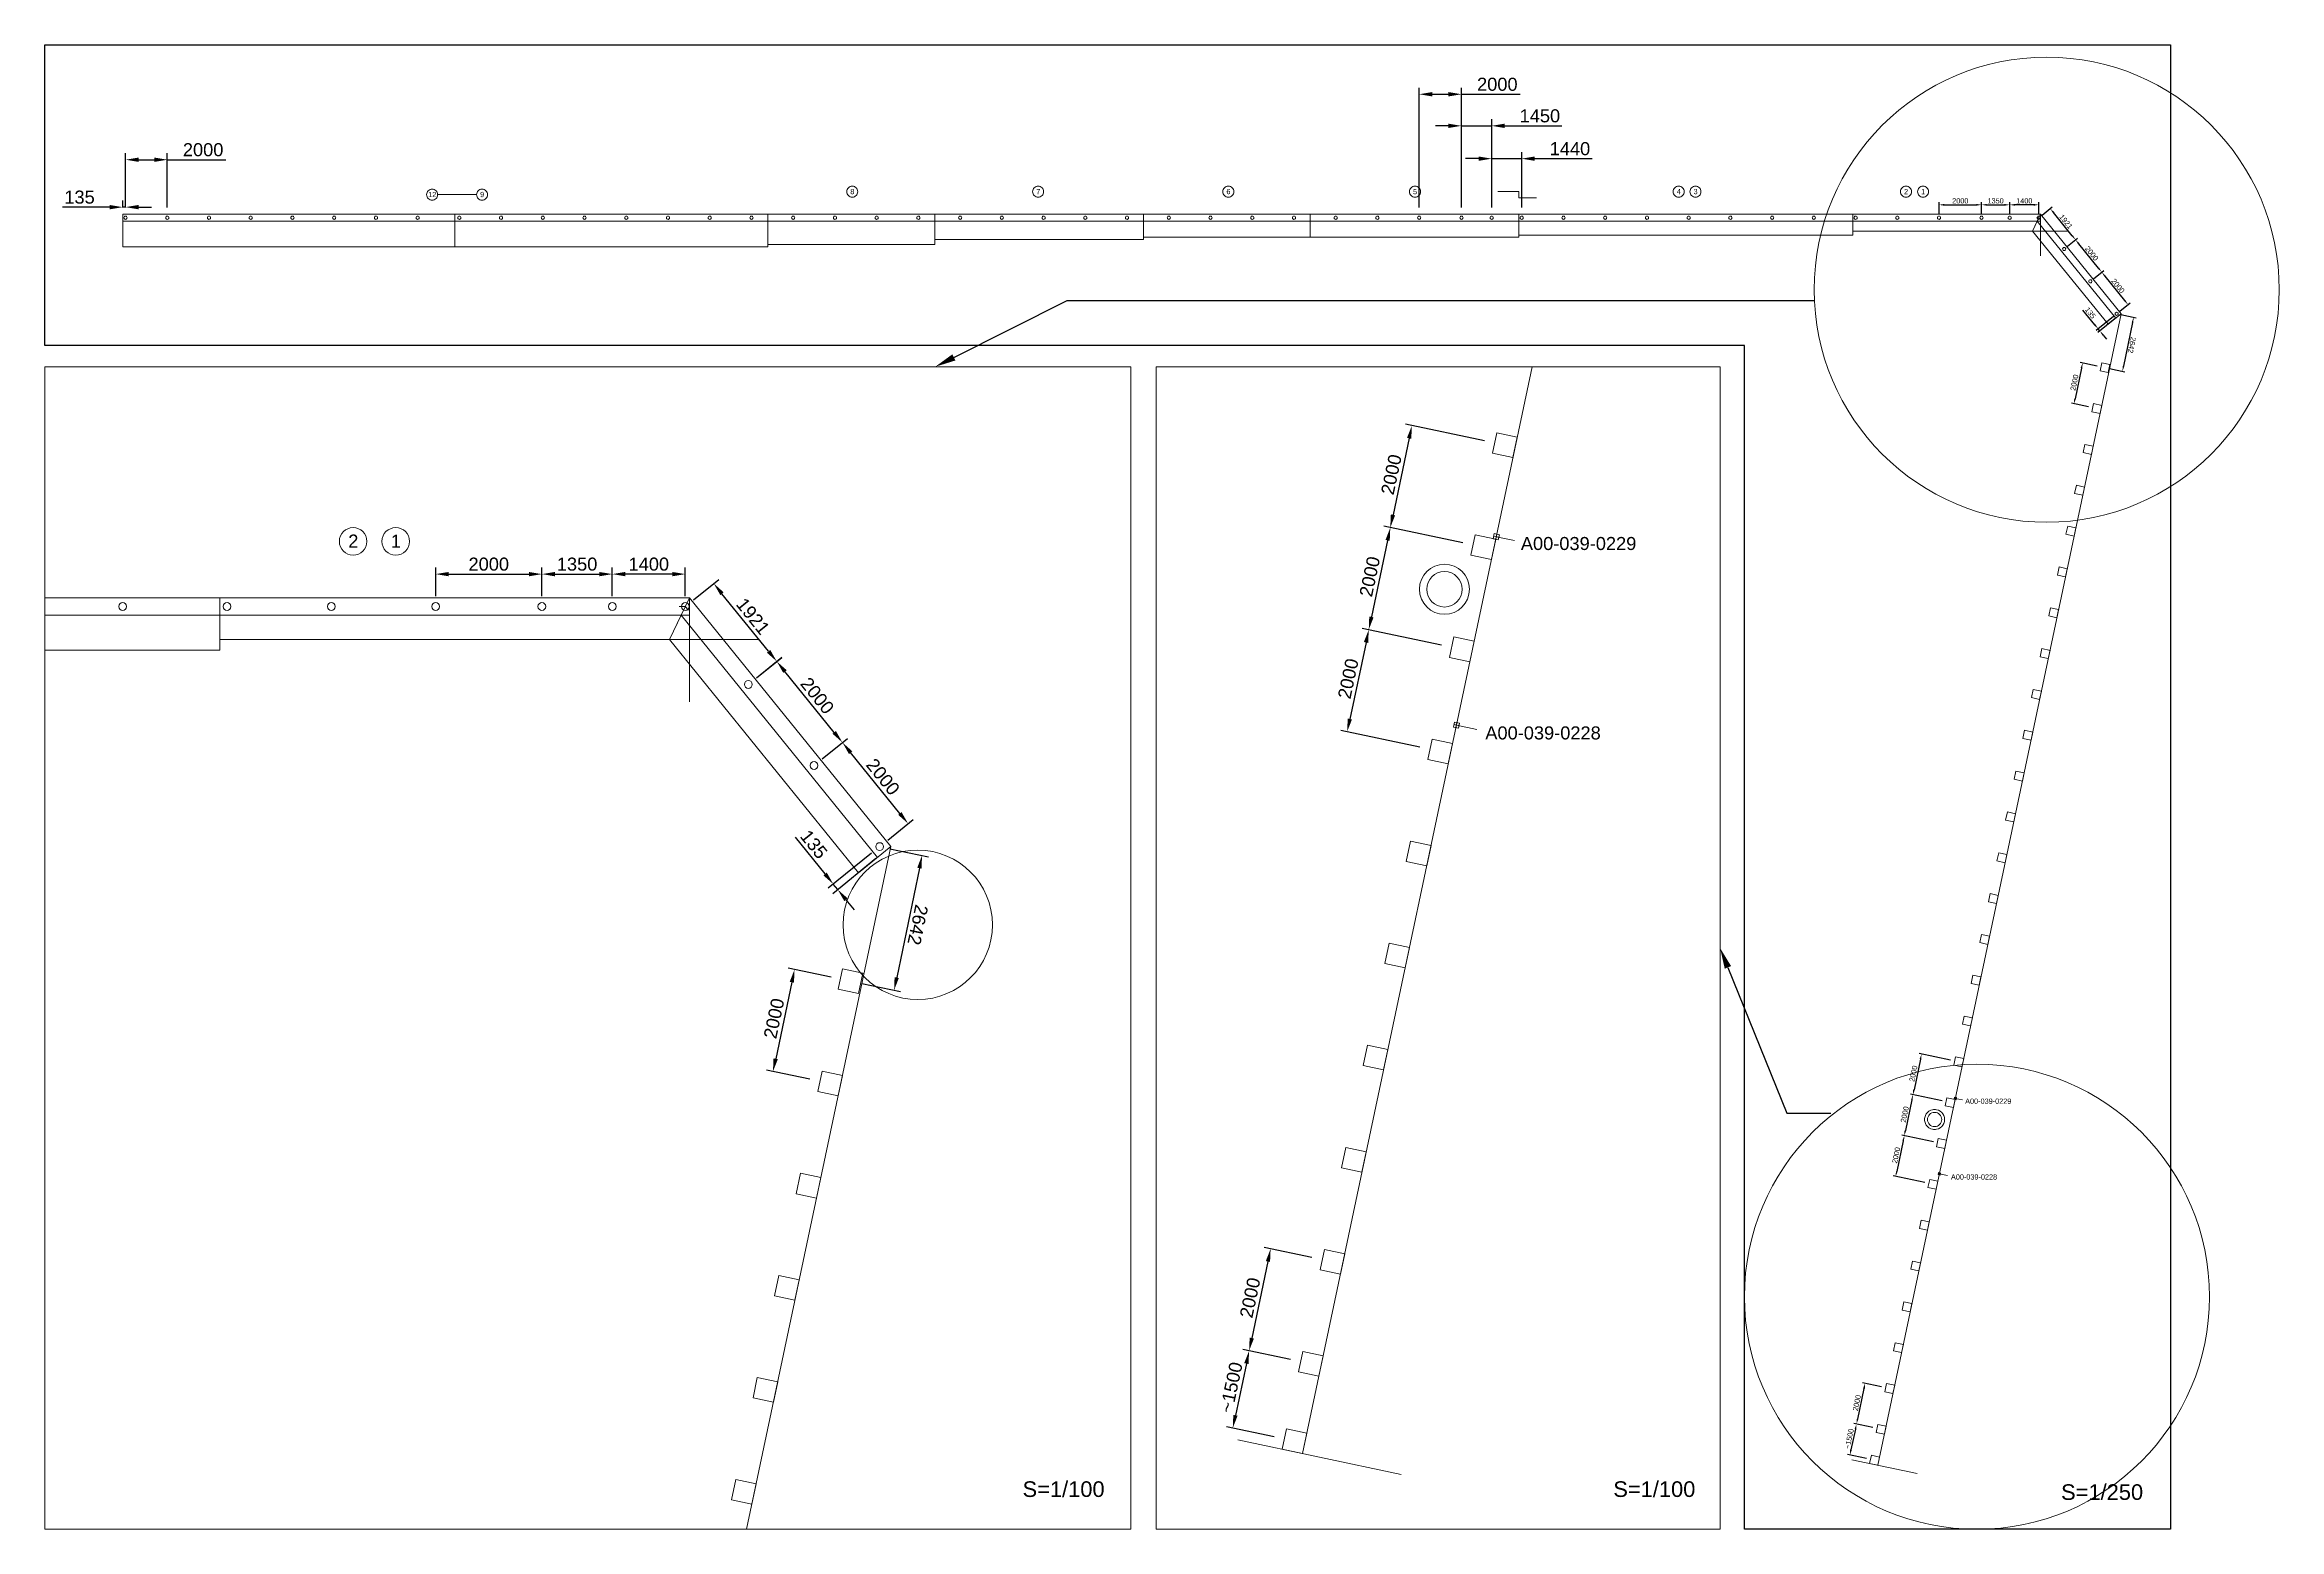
# Paper-space layout '全体展開' of a CAD drawing. Header units: millimetres. Extents: x -60 to 368, y -42 to 242.
# The model-space entities are those that its viewports show. They can reach past a viewport. Long polylines and large blocks are cut down to what shows.
import ezdxf
from ezdxf import colors
from ezdxf.entities.mleader import LeaderData, LeaderLine
from ezdxf.math import Vec2, Vec3

# ---------------------------------------------------------------- set-up
doc = ezdxf.new("R2010")
doc.units = ezdxf.units.MM
doc.header["$LTSCALE"] = 0.25
doc.linetypes.add('ACAD_ISO02W100', pattern=[15, 12, -3])
for name, color, linetype, lineweight in [('1-main', 7, 'Continuous', 9), ('2-DIMS', 8, 'Continuous', 9), ('5-detailframe', 1, 'Continuous', 20)]:
    doc.layers.add(name, color=color, linetype=linetype, lineweight=lineweight)
doc.layers.add('TITLE_Titleblock', color=7, linetype='Continuous')
doc.styles.get("Standard").update_dxf_attribs({"font": 'arial.ttf'})
doc.dimstyles.new('Annotative in mm', dxfattribs={"dimscale": 0, "dimtxt": 2.5, "dimasz": 2.5, "dimexe": 1.25, "dimexo": 2, "dimtad": 1, "dimdec": 0, "dimdsep": 46, "dimtxsty": 'Standard', "dimcen": 2.5, "dimadec": 0, "dimazin": 0, "dimtfac": 1, "dimtdec": 0, "dimtmove": 0, "dimatfit": 3, "dimfxl": 1, "dimarcsym": 0})

# ---------------------------------------------------------------- blocks, each defined once
blk = doc.blocks.new('*U739')
at = {"layer": '1-main'}
blk.add_circle((0, 0), 75, dxfattribs=at)
blk = doc.blocks.new('*U740')
at = {"layer": '1-main', "color": 0, "linetype": 'ByBlock', "lineweight": -2, "transparency": 16777216}
for p in [(0, 0), (2000, 0), (4000, 0), (6000, 0), (8000, 0), (10000, 0), (12000, 0), (14000, 0), (16000, 0), (18000, 0), (20000, 0), (22000, 0), (24000, 0), (26000, 0), (28000, 0), (30000, 0), (32000, 0), (34000, 0), (36000, 0), (38000, 0), (40000, 0), (42000, 0), (44000, 0), (46000, 0), (48000, 0), (50000, 0), (52000, 0), (54000, 0), (56000, 0), (58000, 0), (60000, 0), (62000, 0)]:
    blk.add_blockref('*U739', p, dxfattribs=at)
blk = doc.blocks.new('*U741')
at = {"layer": '1-main'}
blk.add_circle((0, 0), 75, dxfattribs=at)
blk = doc.blocks.new('*U742')
at = {"layer": '1-main', "color": 0, "linetype": 'ByBlock', "lineweight": -2, "transparency": 16777216}
for p in [(0, 0), (2000, 0), (4000, 0), (6000, 0), (8000, 0), (10000, 0), (12000, 0), (14000, 0), (16000, 0), (18000, 0), (20000, 0)]:
    blk.add_blockref('*U741', p, dxfattribs=at)
blk = doc.blocks.new('*U743')
at = {"layer": '1-main'}
blk.add_lwpolyline([(237, 154), (154, -237), (-237, -154), (-154, 237)], close=True, dxfattribs=at)
blk = doc.blocks.new('*U744')
at = {"layer": '1-main', "color": 0, "linetype": 'ByBlock', "lineweight": -2, "transparency": 16777216}
for p in [(6616, 31309), (6202, 29352), (5789, 27395), (5375, 25438), (4962, 23481), (4548, 21525), (4135, 19568), (3721, 17611), (3308, 15654), (2894, 13698), (2481, 11741), (2067, 9784), (1654, 7827), (1240, 5870), (827, 3914), (413, 1957), (0, 0)]:
    blk.add_blockref('*U743', p, dxfattribs=at)
blk = doc.blocks.new('*U745')
at = {"layer": '1-main'}
blk.add_lwpolyline([(-154, 237), (-237, -154), (154, -237), (237, 154)], close=True, dxfattribs=at)
blk = doc.blocks.new('*U746')
at = {"layer": '1-main', "color": 0, "linetype": 'ByBlock', "lineweight": -2, "transparency": 16777216}
for p in [(0, 0), (-413, -1957), (-827, -3914), (-1240, -5870), (-1654, -7827), (-2067, -9784), (-2481, -11741)]:
    blk.add_blockref('*U745', p, dxfattribs=at)
blk = doc.blocks.new('*D748')
at = {"layer": '2-DIMS', "color": 0, "lineweight": -2, "transparency": 16777216}
for p, q in [((190169, -5940), (189859, -7408)), ((191614, -5990), (190099, -5670)), ((191200, -7947), (189685, -7627))]:
    blk.add_line(p, q, dxfattribs=at)
at = {"layer": '2-DIMS', "color": 0, "transparency": 16777216}
for points in [[(190129, -5932), (190210, -5949), (190221, -5696)], [(189818, -7399), (189900, -7416), (189808, -7652)]]:
    blk.add_solid(points, dxfattribs=at)
at = {"layer": 'Defpoints', "color": 0, "transparency": 16777216}
for p in [(191809, -6031), (189808, -7652), (191396, -7988)]:
    blk.add_point(p, dxfattribs=at)
at = {"layer": '2-DIMS', "color": 0, "transparency": 16777216, "insert": (189828, -6635), "char_height": 250, "attachment_point": 5, "rotation": 78.0683}
blk.add_mtext('2000', dxfattribs=at)
blk = doc.blocks.new('*D749')
at = {"layer": '2-DIMS', "color": 0, "lineweight": -2, "transparency": 16777216}
for p, q in [((191200, -7947), (189685, -7627)), ((189756, -7897), (189446, -9365)), ((190787, -9903), (189272, -9583))]:
    blk.add_line(p, q, dxfattribs=at)
at = {"layer": '2-DIMS', "color": 0, "transparency": 16777216}
for points in [[(189715, -7888), (189797, -7906), (189808, -7652)], [(189405, -9356), (189486, -9373), (189394, -9609)]]:
    blk.add_solid(points, dxfattribs=at)
at = {"layer": 'Defpoints', "color": 0, "transparency": 16777216}
for p in [(191396, -7988), (189394, -9609), (190982, -9945)]:
    blk.add_point(p, dxfattribs=at)
at = {"layer": '2-DIMS', "color": 0, "transparency": 16777216, "insert": (189415, -8591), "char_height": 250, "attachment_point": 5, "rotation": 78.0683}
blk.add_mtext('2000', dxfattribs=at)
blk = doc.blocks.new('*D750')
at = {"layer": '2-DIMS', "color": 0, "lineweight": -2, "transparency": 16777216}
for p, q in [((192027, -4033), (190512, -3713)), ((190583, -3983), (190273, -5451)), ((191614, -5990), (190099, -5670))]:
    blk.add_line(p, q, dxfattribs=at)
at = {"layer": '2-DIMS', "color": 0, "transparency": 16777216}
for points in [[(190542, -3975), (190624, -3992), (190634, -3739)], [(190232, -5442), (190313, -5460), (190221, -5696)]]:
    blk.add_solid(points, dxfattribs=at)
at = {"layer": 'Defpoints', "color": 0, "transparency": 16777216}
for p in [(192223, -4074), (190221, -5696), (191809, -6031)]:
    blk.add_point(p, dxfattribs=at)
at = {"layer": '2-DIMS', "color": 0, "transparency": 16777216, "insert": (190242, -4678), "char_height": 250, "attachment_point": 5, "rotation": 78.0683}
blk.add_mtext('2000', dxfattribs=at)
blk = doc.blocks.new('*D751')
at = {"layer": '2-DIMS', "color": 0, "lineweight": -2, "transparency": 16777216}
for p, q in [((188719, -19687), (187805, -19494)), ((187875, -19765), (187565, -21232)), ((188306, -21644), (187391, -21451))]:
    blk.add_line(p, q, dxfattribs=at)
at = {"layer": '2-DIMS', "color": 0, "transparency": 16777216}
for points in [[(187835, -19756), (187916, -19773), (187927, -19520)], [(187525, -21224), (187606, -21241), (187514, -21477)]]:
    blk.add_solid(points, dxfattribs=at)
at = {"layer": 'Defpoints', "color": 0, "transparency": 16777216}
for p in [(188915, -19729), (187514, -21477), (188501, -21686)]:
    blk.add_point(p, dxfattribs=at)
at = {"layer": '2-DIMS', "color": 0, "transparency": 16777216, "insert": (187534, -20459), "char_height": 250, "attachment_point": 5, "rotation": 78.0683}
blk.add_mtext('2000', dxfattribs=at)
blk = doc.blocks.new('*D752')
at = {"layer": '2-DIMS', "color": 0, "lineweight": -2, "transparency": 16777216}
for p, q in [((187462, -21721), (187252, -22714)), ((188306, -21644), (187391, -21451)), ((187993, -23125), (187078, -22932))]:
    blk.add_line(p, q, dxfattribs=at)
at = {"layer": '2-DIMS', "color": 0, "transparency": 16777216}
for points in [[(187421, -21713), (187503, -21730), (187514, -21477)], [(187212, -22705), (187293, -22722), (187201, -22958)]]:
    blk.add_solid(points, dxfattribs=at)
at = {"layer": 'Defpoints', "color": 0, "transparency": 16777216}
for p in [(188501, -21686), (187201, -22958), (188188, -23167)]:
    blk.add_point(p, dxfattribs=at)
at = {"layer": '2-DIMS', "color": 0, "transparency": 16777216, "insert": (187171, -22178), "char_height": 250, "attachment_point": 5, "rotation": 78.0683}
blk.add_mtext('~1500', dxfattribs=at)
blk = doc.blocks.new('*D753')
at = {"layer": '2-DIMS', "color": 0, "lineweight": -2, "transparency": 16777216}
for p, q in [((200180, 31696), (200920, 31542)), ((200747, 31323), (200311, 29226)), ((199644, 29109), (200383, 28956))]:
    blk.add_line(p, q, dxfattribs=at)
at = {"layer": '2-DIMS', "color": 0, "transparency": 16777216}
for points in [[(200787, 31315), (200706, 31332), (200797, 31568)], [(200352, 29217), (200271, 29234), (200261, 28981)]]:
    blk.add_solid(points, dxfattribs=at)
at = {"layer": 'Defpoints', "color": 0, "transparency": 16777216}
for p in [(199985, 31737), (199448, 29150), (200261, 28981)]:
    blk.add_point(p, dxfattribs=at)
at = {"layer": '2-DIMS', "color": 0, "transparency": 16777216, "insert": (200715, 30236), "char_height": 250, "attachment_point": 5, "rotation": 258.2761}
blk.add_mtext('2642', dxfattribs=at)
blk = doc.blocks.new('*D754')
at = {"layer": '2-DIMS', "color": 0, "lineweight": -2, "transparency": 16777216}
for p, q in [((198301, 29136), (197991, 27669)), ((199056, 29232), (198230, 29407)), ((198643, 27276), (197817, 27450))]:
    blk.add_line(p, q, dxfattribs=at)
at = {"layer": '2-DIMS', "color": 0, "transparency": 16777216}
for points in [[(198260, 29145), (198342, 29128), (198353, 29381)], [(197950, 27677), (198032, 27660), (197939, 27424)]]:
    blk.add_solid(points, dxfattribs=at)
at = {"layer": 'Defpoints', "color": 0, "transparency": 16777216}
for p in [(199252, 29191), (197939, 27424), (198839, 27234)]:
    blk.add_point(p, dxfattribs=at)
at = {"layer": '2-DIMS', "color": 0, "transparency": 16777216, "insert": (197960, 28442), "char_height": 250, "attachment_point": 5, "rotation": 78.0683}
blk.add_mtext('2000', dxfattribs=at)
blk = doc.blocks.new('*D760')
at = {"layer": '2-DIMS', "color": 0, "lineweight": -2, "transparency": 16777216}
for p, q in [((198939, 31211), (198369, 31915)), ((199829, 31611), (198999, 30938)), ((199914, 31506), (199084, 30833)), ((199181, 30912), (199096, 31017)), ((199338, 30718), (199496, 30524))]:
    blk.add_line(p, q, dxfattribs=at)
at = {"layer": '2-DIMS', "color": 0, "transparency": 16777216}
for points in [[(198971, 31238), (198906, 31185), (199096, 31017)], [(199371, 30744), (199306, 30692), (199181, 30912)]]:
    blk.add_solid(points, dxfattribs=at)
at = {"layer": 'Defpoints', "color": 0, "transparency": 16777216}
for p in [(199985, 31737), (200070, 31632), (199181, 30912)]:
    blk.add_point(p, dxfattribs=at)
at = {"layer": '2-DIMS', "color": 0, "transparency": 16777216, "insert": (198723, 31780), "char_height": 250, "attachment_point": 5, "rotation": 309}
blk.add_mtext('135', dxfattribs=at)
blk = doc.blocks.new('*D761')
at = {"layer": '2-DIMS', "color": 0, "lineweight": -2, "transparency": 16777216}
for p, q in [((198881, 33417), (199368, 33810)), ((200372, 32372), (199428, 33538)), ((200140, 31862), (200626, 32256))]:
    blk.add_line(p, q, dxfattribs=at)
at = {"layer": '2-DIMS', "color": 0, "transparency": 16777216}
for points in [[(199460, 33564), (199396, 33511), (199271, 33732)], [(200404, 32398), (200339, 32346), (200529, 32178)]]:
    blk.add_solid(points, dxfattribs=at)
at = {"layer": 'Defpoints', "color": 0, "transparency": 16777216}
for p in [(199271, 33732), (198726, 33291), (199985, 31737)]:
    blk.add_point(p, dxfattribs=at)
at = {"layer": '2-DIMS', "color": 0, "transparency": 16777216, "insert": (200048, 33074), "char_height": 250, "attachment_point": 5, "rotation": 309}
blk.add_mtext('2000', dxfattribs=at)
blk = doc.blocks.new('*D762')
at = {"layer": '2-DIMS', "color": 0, "lineweight": -2, "transparency": 16777216}
for p, q in [((197623, 34971), (198109, 35365)), ((199113, 33926), (198169, 35092)), ((198881, 33417), (199368, 33810))]:
    blk.add_line(p, q, dxfattribs=at)
at = {"layer": '2-DIMS', "color": 0, "transparency": 16777216}
for points in [[(198202, 35118), (198137, 35066), (198012, 35286)], [(199146, 33952), (199081, 33900), (199271, 33732)]]:
    blk.add_solid(points, dxfattribs=at)
at = {"layer": 'Defpoints', "color": 0, "transparency": 16777216}
for p in [(198012, 35286), (197467, 34845), (198726, 33291)]:
    blk.add_point(p, dxfattribs=at)
at = {"layer": '2-DIMS', "color": 0, "transparency": 16777216, "insert": (198789, 34629), "char_height": 250, "attachment_point": 5, "rotation": 309}
blk.add_mtext('2000', dxfattribs=at)
blk = doc.blocks.new('*D763')
at = {"layer": '2-DIMS', "color": 0, "lineweight": -2, "transparency": 16777216}
for p, q in [((196415, 36465), (196901, 36858)), ((197855, 35480), (196961, 36585)), ((197623, 34971), (198109, 35364))]:
    blk.add_line(p, q, dxfattribs=at)
at = {"layer": '2-DIMS', "color": 0, "transparency": 16777216}
for points in [[(196994, 36611), (196929, 36559), (196804, 36780)], [(197887, 35506), (197823, 35454), (198012, 35286)]]:
    blk.add_solid(points, dxfattribs=at)
at = {"layer": 'Defpoints', "color": 0, "transparency": 16777216}
for p in [(196804, 36780), (196259, 36339), (197467, 34845)]:
    blk.add_point(p, dxfattribs=at)
at = {"layer": '2-DIMS', "color": 0, "transparency": 16777216, "insert": (197556, 36152), "char_height": 250, "attachment_point": 5, "rotation": 308.9633}
blk.add_mtext('1921', dxfattribs=at)
blk = doc.blocks.new('*D764')
at = {"layer": '2-DIMS', "color": 0, "lineweight": -2, "transparency": 16777216}
for p, q in [((194859, 36539), (194859, 37085)), ((196009, 36960), (195109, 36960)), ((196259, 36539), (196259, 37085))]:
    blk.add_line(p, q, dxfattribs=at)
at = {"layer": '2-DIMS', "color": 0, "transparency": 16777216}
for points in [[(195109, 37001), (195109, 36918), (194859, 36960)], [(196009, 37001), (196009, 36918), (196259, 36960)]]:
    blk.add_solid(points, dxfattribs=at)
at = {"layer": 'Defpoints', "color": 0, "transparency": 16777216}
for p in [(194859, 36960), (194859, 36339), (196259, 36339)]:
    blk.add_point(p, dxfattribs=at)
at = {"layer": '2-DIMS', "color": 0, "transparency": 16777216, "insert": (195559, 37150), "char_height": 250, "attachment_point": 5}
blk.add_mtext('1400', dxfattribs=at)
blk = doc.blocks.new('*D765')
at = {"layer": '2-DIMS', "color": 0, "lineweight": -2, "transparency": 16777216}
for p, q in [((193509, 36539), (193509, 37085)), ((193759, 36960), (194609, 36960)), ((194859, 36539), (194859, 37085))]:
    blk.add_line(p, q, dxfattribs=at)
at = {"layer": '2-DIMS', "color": 0, "transparency": 16777216}
for points in [[(193759, 37001), (193759, 36918), (193509, 36960)], [(194609, 37001), (194609, 36918), (194859, 36960)]]:
    blk.add_solid(points, dxfattribs=at)
at = {"layer": 'Defpoints', "color": 0, "transparency": 16777216}
for p in [(194859, 36960), (193509, 36339), (194859, 36339)]:
    blk.add_point(p, dxfattribs=at)
at = {"layer": '2-DIMS', "color": 0, "transparency": 16777216, "insert": (194184, 37150), "char_height": 250, "attachment_point": 5}
blk.add_mtext('1350', dxfattribs=at)
blk = doc.blocks.new('*D766')
at = {"layer": '2-DIMS', "color": 0, "lineweight": -2}
for p, q in [((191473, 36539), (191473, 37085)), ((191723, 36960), (193259, 36960)), ((193509, 36539), (193509, 37085))]:
    blk.add_line(p, q, dxfattribs=at)
at = {"layer": '2-DIMS', "color": 0}
for points in [[(191723, 37001), (191723, 36918), (191473, 36960)], [(193259, 37001), (193259, 36918), (193509, 36960)]]:
    blk.add_solid(points, dxfattribs=at)
at = {"layer": 'Defpoints', "color": 0}
for p in [(193509, 36960), (191473, 36339), (193509, 36339)]:
    blk.add_point(p, dxfattribs=at)
at = {"layer": '2-DIMS', "color": 0, "insert": (192491, 37150), "char_height": 250, "attachment_point": 5, "rotation": 359.9999}
blk.add_mtext('2000', dxfattribs=at)
blk = doc.blocks.new('*D768')
at = {"layer": '2-DIMS', "color": 0, "lineweight": -2, "transparency": 16777216}
for p, q in [((103796, 36848), (101532, 36848)), ((104421, 36839), (104421, 37161)), ((104556, 36848), (104421, 36848)), ((104556, 36839), (104556, 37161)), ((105181, 36848), (105806, 36848))]:
    blk.add_line(p, q, dxfattribs=at)
at = {"layer": '2-DIMS', "color": 0, "transparency": 16777216}
for points in [[(103796, 36952), (103796, 36744), (104421, 36848)], [(105181, 36952), (105181, 36744), (104556, 36848)]]:
    blk.add_solid(points, dxfattribs=at)
at = {"layer": 'Defpoints', "color": 0, "transparency": 16777216}
for p in [(104421, 36848), (104421, 36339), (104556, 36339)]:
    blk.add_point(p, dxfattribs=at)
at = {"layer": '2-DIMS', "color": 0, "transparency": 16777216, "insert": (102351, 37324), "char_height": 625, "attachment_point": 5}
blk.add_mtext('135', dxfattribs=at)
blk = doc.blocks.new('*D790')
at = {"layer": '2-DIMS', "color": 0, "lineweight": -2, "transparency": 16777216}
for p, q in [((104556, 36839), (104556, 39434)), ((106556, 36839), (106556, 39434)), ((105181, 39121), (105931, 39121)), ((106556, 39121), (109368, 39121))]:
    blk.add_line(p, q, dxfattribs=at)
at = {"layer": '2-DIMS', "color": 0, "transparency": 16777216}
for points in [[(105181, 39225), (105181, 39017), (104556, 39121)], [(105931, 39225), (105931, 39017), (106556, 39121)]]:
    blk.add_solid(points, dxfattribs=at)
at = {"layer": 'Defpoints', "color": 0, "transparency": 16777216}
for p in [(106556, 39121), (104556, 36339), (106556, 36339)]:
    blk.add_point(p, dxfattribs=at)
at = {"layer": '2-DIMS', "color": 0, "transparency": 16777216, "insert": (108275, 39597), "char_height": 625, "attachment_point": 5}
blk.add_mtext('2000', dxfattribs=at)
blk = doc.blocks.new('*D792')
at = {"layer": '2-DIMS', "color": 0, "lineweight": -2, "transparency": 16777216}
for p, q in [((170033, 36839), (170033, 39484)), ((171473, 36839), (171473, 39484)), ((169408, 39172), (168783, 39172)), ((170033, 39172), (171473, 39172)), ((172098, 39172), (174841, 39172))]:
    blk.add_line(p, q, dxfattribs=at)
at = {"layer": '2-DIMS', "color": 0, "transparency": 16777216}
for points in [[(169408, 39276), (169408, 39068), (170033, 39172)], [(172098, 39276), (172098, 39068), (171473, 39172)]]:
    blk.add_solid(points, dxfattribs=at)
at = {"layer": 'Defpoints', "color": 0, "transparency": 16777216}
for p in [(171473, 39172), (170033, 36339), (171473, 36339)]:
    blk.add_point(p, dxfattribs=at)
at = {"layer": '2-DIMS', "color": 0, "transparency": 16777216, "insert": (173782, 39647), "char_height": 625, "attachment_point": 5}
blk.add_mtext('1440', dxfattribs=at)
blk = doc.blocks.new('*D793')
at = {"layer": '2-DIMS', "color": 0, "lineweight": -2, "transparency": 16777216}
for p, q in [((167958, 40745), (167333, 40745)), ((168583, 36839), (168583, 41058)), ((168583, 40745), (170033, 40745)), ((170033, 36839), (170033, 41058)), ((170658, 40745), (173401, 40745))]:
    blk.add_line(p, q, dxfattribs=at)
at = {"layer": '2-DIMS', "color": 0, "transparency": 16777216}
for points in [[(167958, 40849), (167958, 40641), (168583, 40745)], [(170658, 40849), (170658, 40641), (170033, 40745)]]:
    blk.add_solid(points, dxfattribs=at)
at = {"layer": 'Defpoints', "color": 0, "transparency": 16777216}
for p in [(168583, 40745), (168583, 36339), (170033, 36339)]:
    blk.add_point(p, dxfattribs=at)
at = {"layer": '2-DIMS', "color": 0, "transparency": 16777216, "insert": (172342, 41221), "char_height": 625, "attachment_point": 5}
blk.add_mtext('1450', dxfattribs=at)
blk = doc.blocks.new('*D794')
at = {"layer": '2-DIMS', "color": 0, "lineweight": -2, "transparency": 16777216}
for p, q in [((166556, 36839), (166556, 42571)), ((168583, 36839), (168583, 42571)), ((167181, 42259), (167958, 42259)), ((168583, 42259), (171395, 42259))]:
    blk.add_line(p, q, dxfattribs=at)
at = {"layer": '2-DIMS', "color": 0, "transparency": 16777216}
for points in [[(167181, 42363), (167181, 42155), (166556, 42259)], [(167958, 42363), (167958, 42155), (168583, 42259)]]:
    blk.add_solid(points, dxfattribs=at)
at = {"layer": 'Defpoints', "color": 0, "transparency": 16777216}
for p in [(168583, 42259), (166556, 36339), (168583, 36339)]:
    blk.add_point(p, dxfattribs=at)
at = {"layer": '2-DIMS', "color": 0, "transparency": 16777216, "insert": (170302, 42734), "char_height": 625, "attachment_point": 5}
blk.add_mtext('2000', dxfattribs=at)

msp = doc.modelspace()

# ---------------------------------------------------------------- linework, layer by layer
at = {"layer": '1-main'}
for p, q in [((104420.876, 36504.037), (104420.876, 36174.037)), ((196180.474, 36174.037), (196337.876, 36504.037)), ((196337.876, 36504.037), (200198.757, 31736.246)), ((196337.876, 36504.037), (196337.876, 34510.539)), ((196180.474, 36174.037), (195956.296, 35704.037)), ((196259.175, 36339.037), (196138.555, 36339.037)), ((195956.296, 35704.037), (199577.04, 31232.79)), ((195956.296, 35704.037), (197657.339, 35704.037)), ((200198.757, 31736.246), (199577.04, 31232.79)), ((192301.205, -5879.672), (192203.366, -5858.997)), ((192262.623, -5820.415), (192241.948, -5918.254)), ((192252.285, -5869.334), (192599.463, -5942.697)), ((191537.9, -9491.905), (191440.061, -9471.231)), ((191499.318, -9432.648), (191478.643, -9530.488)), ((191488.981, -9481.568), (191880.899, -9564.385))]:
    msp.add_line(p, q, dxfattribs=at)
at = {"layer": '1-main', "linetype": 'ACAD_ISO02W100'}
for p, q in [((104420.876, 36174.037), (196337.876, 36174.037)), ((200198.757, 31736.246), (188538.309, -23445.218)), ((190430.813, -23845.125), (187300.418, -23183.638))]:
    msp.add_line(p, q, dxfattribs=at)
at = {"layer": '1-main', "color": 8, "linetype": 'ACAD_ISO02W100'}
msp.add_line((196180.474, 36174.037), (199943.557, 31527.016), dxfattribs=at)
at = {"layer": '1-main', "lineweight": 30}
msp.add_line((196318.604, 36265.648), (196259.177, 36339.034), dxfattribs=at)
at = {"layer": '1-main'}
msp.add_lwpolyline([(170320.121, 37599.6), (171337.876, 37599.6), (171337.876, 37299.6), (172181.315, 37299.6)], dxfattribs=at)
for points in [[(104420.876, 34954.037), (120337.876, 34954.037), (120337.876, 36504.037), (104420.876, 36504.037)], [(120337.876, 36504.037), (135337.876, 36504.037), (135337.876, 34954.037), (120337.876, 34954.037)], [(135337.876, 36504.037), (143337.876, 36504.037), (143337.876, 35054.037), (135337.876, 35054.037)], [(143337.876, 36504.037), (153337.876, 36504.037), (153337.876, 35304.037), (143337.876, 35304.037)], [(153337.876, 36504.037), (161337.876, 36504.037), (161337.876, 35404.037), (153337.876, 35404.037)], [(161337.876, 36504.037), (171337.876, 36504.037), (171337.876, 35404.037), (161337.876, 35404.037)], [(171337.876, 36504.037), (187337.876, 36504.037), (187337.876, 35504.037), (171337.876, 35504.037)], [(187337.876, 36504.037), (196337.876, 36504.037), (195956.296, 35704.037), (187337.876, 35704.037)], [(199270.932, 29391.409), (199662.29, 29308.711), (199579.592, 28917.353), (199188.234, 29000.051)], [(198879.938, 27429.865), (199271.296, 27347.167), (199188.598, 26955.809), (198797.24, 27038.508)], [(191850.59, -5835.556), (191767.892, -6226.914), (192159.25, -6309.612), (192241.948, -5918.254)], [(192213.703, -5810.077), (192193.028, -5907.917), (192290.868, -5928.592), (192311.542, -5830.752)], [(191437.099, -7792.346), (191354.401, -8183.703), (191745.759, -8266.402), (191828.457, -7875.044)], [(191450.398, -9422.311), (191429.724, -9520.15), (191527.563, -9540.825), (191548.238, -9442.985)], [(188229.649, -22971.162), (188146.951, -23362.52), (188538.309, -23445.218), (188621.007, -23053.86)]]:
    msp.add_lwpolyline(points, close=True, dxfattribs=at)
for centre, radius in [((168582.876, 36339.037), 75), ((170032.876, 36339.037), 75), ((193509.177, 36339.034), 75), ((194859.177, 36339.034), 75), ((196259.177, 36339.034), 75), ((197467.33, 34845.132), 75), ((198725.971, 33290.84), 75), ((199984.612, 31736.548), 75), ((191259.057, -6877.674), 480), ((191259.057, -6877.674), 340)]:
    msp.add_circle(centre, radius, dxfattribs=at)
at = {"layer": '2-DIMS'}
msp.add_line((119515.647, 37447.516), (121380.69, 37447.516), dxfattribs=at)
for centre in [(119252.247, 37447.516), (121644.09, 37447.516), (139384.862, 37588.094), (148295.375, 37588.094), (157411.475, 37588.094), (166354.265, 37588.094), (178993.031, 37588.094), (179798.728, 37588.094), (189889.809, 37588.094), (190706.463, 37588.094)]:
    msp.add_circle(centre, 263.4, dxfattribs=at)

# ---------------------------------------------------------------- block references
at = {"layer": '1-main'}
for name, p in [('*U740', (104555.876, 36339.037)), ('*U742', (171472.876, 36339.037)), ('*U744', (192418.411, -4115.795)), ('*U746', (191177.938, -9986.163))]:
    msp.add_blockref(name, p, dxfattribs=at)

# ---------------------------------------------------------------- texts
for s, p in [('A00-039-0229', (192724.118, -6125.207)), ('A00-039-0228', (192042.412, -9756.239))]:
    msp.add_text(s, height=250, dxfattribs=at).set_placement(p)
at = {"layer": '2-DIMS', "char_height": 250, "attachment_point": 5}
for s, insert in [('8', (139389.541, 37592.915)), ('7', (148300.054, 37592.915)), ('6', (157416.154, 37592.915)), ('5', (166358.944, 37592.915)), ('4', (178997.71, 37592.915)), ('3', (179803.407, 37592.915)), ('2', (189894.488, 37592.915)), ('1', (190711.142, 37592.915)), ('12', (119256.927, 37452.337)), ('9', (121648.769, 37452.337))]:
    msp.add_mtext(s, dxfattribs=dict(at, insert=insert))

# ---------------------------------------------------------------- dimensions: what is measured, and where the dimension line sits
at = {"layer": '2-DIMS', "color": 1}
for p1, p2, distance, picture, middle in [((166555.876, 36339.037), (168582.876, 36339.037), 5919.723, '*D794', (170301.626, 42734.118)), ((191472.876, 36339.037), (193509.177, 36339.034), 620.778, '*D766', (192491.028, 37149.957))]:
    dim = msp.add_aligned_dim(p1=p1, p2=p2, distance=distance, text='2000', dimstyle='Annotative in mm', dxfattribs=at)
    dim.commit()
    dim.dimension.update_dxf_attribs({"geometry": picture, "text_midpoint": middle})
for base, p1, p2, angle, picture, middle in [((168582.876, 40745.289), (170032.876, 36339.037), (168582.876, 36339.037), 180, '*D793', (172341.88, 40745.289)), ((199181.047, 30912.121), (199984.612, 31736.548), (200069.57, 31631.633), 309, '*D760', (198575.107, 31660.395))]:
    dim = msp.add_linear_dim(base=base, p1=p1, p2=p2, angle=angle, dimstyle='Annotative in mm', dxfattribs=at)
    dim.commit()
    dim.dimension.update_dxf_attribs({"geometry": picture, "text_midpoint": middle, "dimtype": 161})
at = {"layer": '2-DIMS'}
for p1, p2, distance, picture, middle in [((104555.876, 36339.037), (106555.876, 36339.037), 2782.168, '*D790', (108274.626, 39596.563)), ((198725.971, 33290.84), (197467.33, 34845.132), -700.748, '*D762', (198789.004, 34628.642)), ((199984.612, 31736.548), (198725.971, 33290.84), -700.748, '*D761', (200047.644, 33074.35)), ((199984.612, 31736.548), (199447.759, 29149.627), 830.171, '*D753', (200715.214, 30235.763)), ((192222.732, -4074.445), (191809.241, -6031.235), -1623.314, '*D750', (190241.71, -4677.916)), ((191809.241, -6031.235), (191395.75, -7988.024), -1623.314, '*D748', (189828.219, -6634.706)), ((191395.75, -7988.024), (190982.259, -9944.814), -1623.314, '*D749', (189414.728, -8591.495)), ((188914.804, -19728.761), (188501.312, -21685.551), -1009.511, '*D751', (187534.322, -20459.133))]:
    dim = msp.add_aligned_dim(p1=p1, p2=p2, distance=distance, dimstyle='Annotative in mm', dxfattribs=at)
    dim.commit()
    dim.dimension.update_dxf_attribs({"geometry": picture, "text_midpoint": middle})
at = {"layer": '2-DIMS', "color": 1}
for p1, p2, distance, picture, middle in [((170032.876, 36339.037), (171472.876, 36339.037), 2832.871, '*D792', (173781.88, 39647.266)), ((104555.876, 36339.037), (104420.876, 36339.037), -509.014, '*D768', (102351.256, 37323.622)), ((193509.177, 36339.034), (194859.177, 36339.034), 620.778, '*D765', (194184.177, 37150.041)), ((196259.177, 36339.034), (194859.177, 36339.034), -620.778, '*D764', (195559.177, 37149.955)), ((197467.33, 34845.132), (196259.175, 36339.037), -700.748, '*D763', (197555.965, 36152.296))]:
    dim = msp.add_aligned_dim(p1=p1, p2=p2, distance=distance, dimstyle='Annotative in mm', dxfattribs=at)
    dim.commit()
    dim.dimension.update_dxf_attribs({"geometry": picture, "text_midpoint": middle})
at = {"layer": '2-DIMS'}
dim = msp.add_linear_dim(base=(197939.185, 27424.24), p1=(199252.08, 29190.976), p2=(198838.589, 27234.186), angle=78.0683, dimstyle='Annotative in mm', dxfattribs=at)
dim.commit()
dim.dimension.update_dxf_attribs({"geometry": '*D754', "text_midpoint": (197959.896, 28441.946)})
at = {"layer": '2-DIMS', "color": 1}
dim = msp.add_linear_dim(base=(187200.599, -22958.129), p1=(188501.312, -21685.551), p2=(188188.3, -23166.841), angle=258.0683, text='~1500', dimstyle='Annotative in mm', dxfattribs=at)
dim.commit()
dim.dimension.update_dxf_attribs({"geometry": '*D752', "text_midpoint": (187357.106, -22217.484), "dimtype": 161})

psp = doc.layouts.new('全体展開')

# ---------------------------------------------------------------- linework, layer by layer
at = {"layer": '1-main', "color": 6}
psp.add_circle((107.21, 73.52), 14.32, dxfattribs=at)
at = {"layer": '5-detailframe', "color": 5}
for centre in [(323.64, 195.28), (310.26, 2.22)]:
    psp.add_circle(centre, 44.58, dxfattribs=at)
at = {"layer": 'TITLE_Titleblock'}
psp.add_lwpolyline([(-60.17, 242.25), (347.37, 242.25), (347.37, -42.36), (265.68, -42.36), (265.68, 184.56), (-60.17, 184.56)], close=True, dxfattribs=at)

# ---------------------------------------------------------------- texts
at = {"layer": '1-main'}
for s, p in [('S=1/100', (127.3, -36.16)), ('S=1/100', (240.55, -36.16)), ('S=1/250', (326.39, -36.73))]:
    psp.add_text(s, height=3, dxfattribs=at).set_placement(p)

# ---------------------------------------------------------------- leaders
at = {"layer": '5-detailframe', "color": 5}
ml = psp.add_multileader_mtext('Standard', dxfattribs=at)
ml.set_content('', color=5)
ml.set_leader_properties()
ml.build(insert=Vec2(0, 0))
ctx = ml.context
ctx.base_point, ctx.char_height, ctx.plane_origin = Vec3(279.07, 193.21), 6, Vec3(58.22, 150.29)
notes = []
notes.append((ctx, [(0, (1, 1, 0), (135.85, 193.21), (1, 0), 143.22, [(0, [(110.56, 180.51)], 0, [])])]))
ctx.mtext.insert, ctx.mtext.flow_direction = Vec3(281.07, 196.21), 5
ml = psp.add_multileader_mtext('Standard', dxfattribs=at)
ml.set_content('', color=5)
ml.set_leader_properties()
ml.build(insert=Vec2(0, 0))
ctx = ml.context
ctx.base_point, ctx.char_height, ctx.plane_origin = Vec3(282.23, 37.39), 6, Vec3(261.02, 69.07)
notes.append((ctx, [(0, (1, 1, 0), (273.82, 37.39), (1, 0), 8.41, [(0, [(261.02, 69.07)], 0, [])])]))
ctx.mtext.insert, ctx.mtext.flow_direction = Vec3(284.23, 40.39), 5
for ctx, leaders in notes:
    for number, flags, end, landing, length, lines in leaders:
        leader = LeaderData()
        leader.index, (leader.has_last_leader_line, leader.has_dogleg_vector, leader.attachment_direction) = number, flags
        leader.last_leader_point, leader.dogleg_vector, leader.dogleg_length = Vec3(end), Vec3(landing), length
        for number, points, colour, breaks in lines:
            line = LeaderLine()
            line.index, line.vertices, line.color, line.breaks = number, Vec3.list(points), colors.encode_raw_color(colour), breaks
            leader.lines.append(line)
        ctx.leaders.append(leader)

# ---------------------------------------------------------------- viewports
at = {"layer": 'TITLE_Titleblock'}
vp = psp.add_viewport(center=(143.6, 99.94), size=(407.54, 284.6111), view_center_point=(151623.817, 9056.893), view_height=71152.76688, dxfattribs=at)
vp.dxf.flags = 0x10000  # cut along an outline
vp.dxf.clipping_boundary_handle = psp.add_lwpolyline([(-60.17, 242.25), (347.37, 242.25), (347.37, -42.36), (265.68, -42.36), (265.68, 184.56), (-60.17, 184.56)], format="xyb", close=True, dxfattribs={"invisible": 1}).dxf.handle
at = {"layer": 'TITLE_Titleblock', "color": 5}
for center, size, view_center_point, view_height, status in [((43.96, 69.07), (208.25, 222.873), (194390.345, 29791.383), 22287.2553, 4), ((206.96, 69.07), (108.13, 222.873), (191137.578, -13755.491), 22287.2565, 3)]:
    psp.add_viewport(center=center, size=size, view_center_point=view_center_point, view_height=view_height, status=status, dxfattribs=at)

doc.saveas('drawing.dxf')
